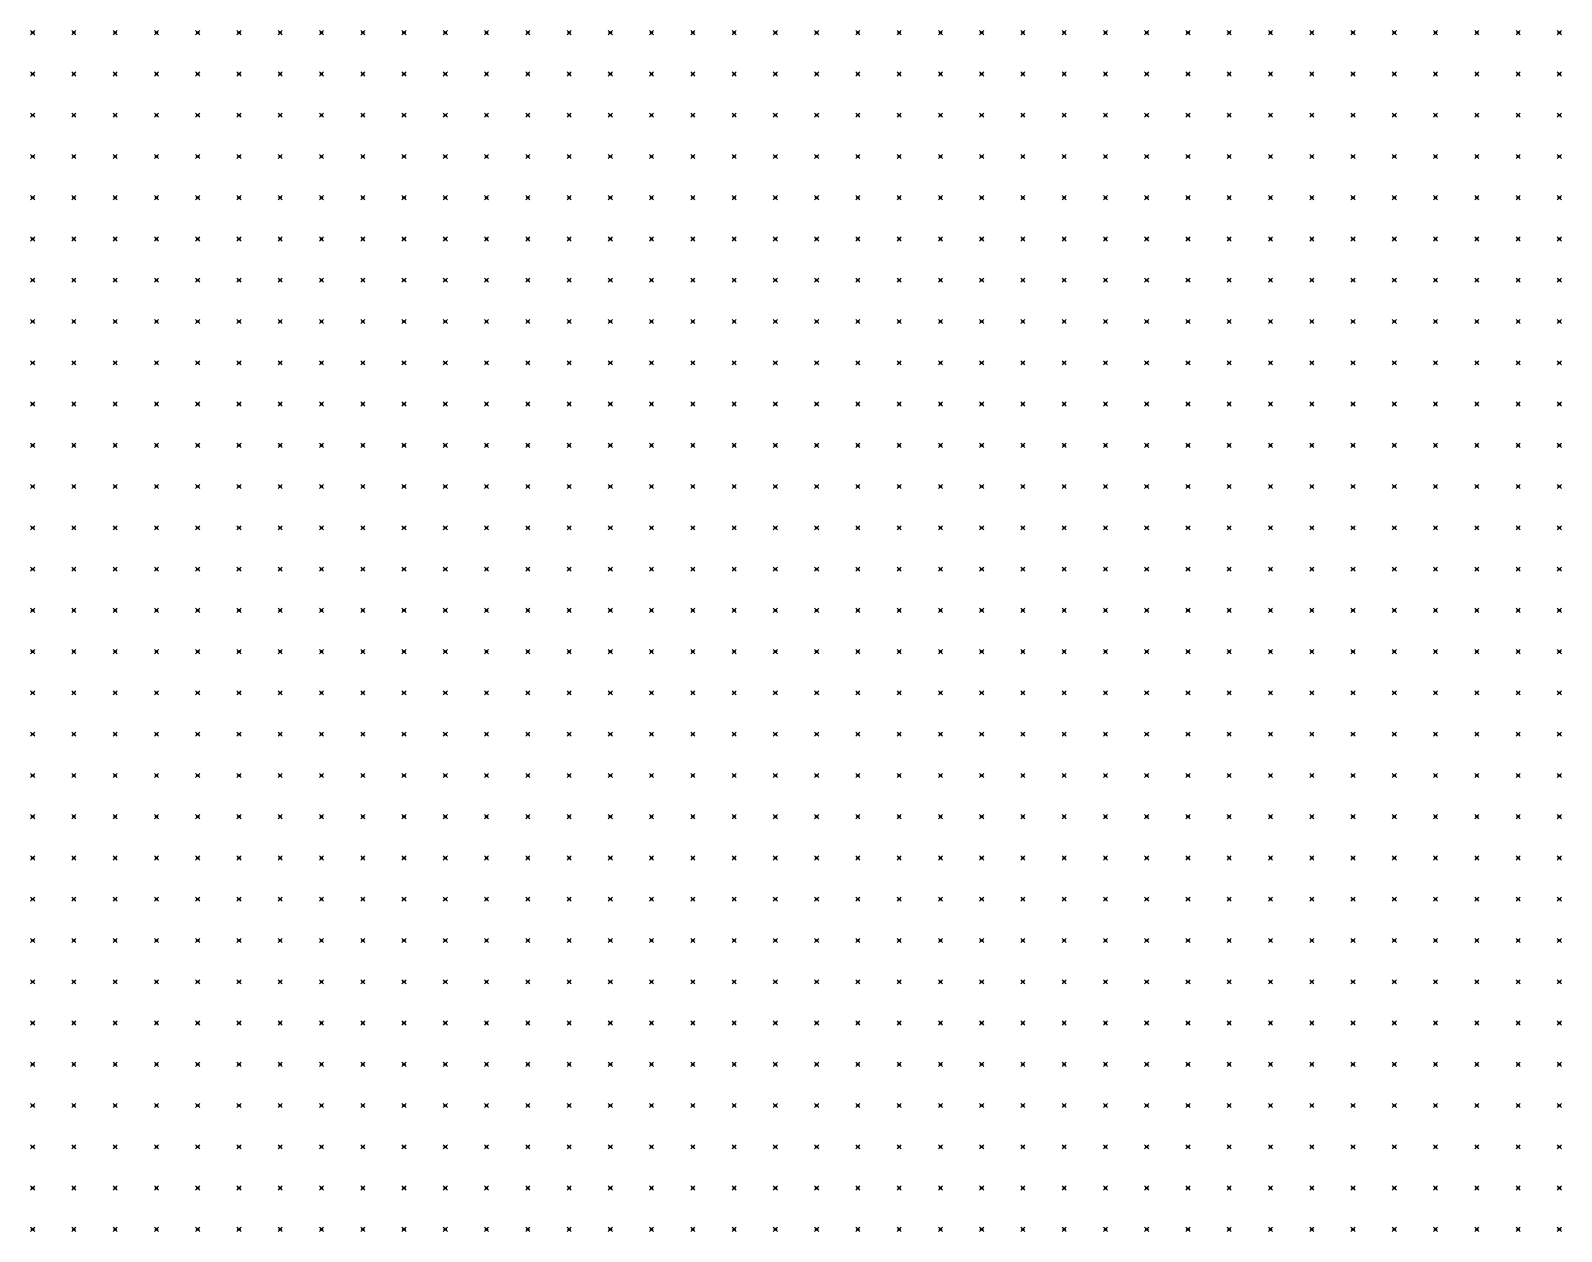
# Model space of a CAD drawing. Header units: metres. Extents: x 441556 to 446409, y 432338 to 461058.
# Drawn here: x 443844.1 to 443955.3, y 446015.1 to 446102.4 of the extents above; entities that cross this region are included whole.
import ezdxf

# ---------------------------------------------------------------- set-up
doc = ezdxf.new("R2010")
doc.units = ezdxf.units.M
doc.header["$MEASUREMENT"] = 0
doc.header["$PDMODE"] = 35
doc.header["$PDSIZE"] = 0.15
doc.layers.add('DTM-NOK-RevN_POINTS', color=91, linetype='Continuous')

msp = doc.modelspace()

# ---------------------------------------------------------------- linework, layer by layer
at = {"layer": 'DTM-NOK-RevN_POINTS'}
for p in [(443844.213, 446102.208, 460.395), (443847.212, 446102.208, 458.835), (443850.212, 446102.208, 457.344), (443853.211, 446102.208, 455.863), (443856.21, 446102.208, 454.507), (443859.21, 446102.208, 452.958), (443862.209, 446102.208, 451.523), (443865.208, 446102.208, 449.77), (443868.208, 446102.208, 447.932), (443871.207, 446102.208, 446.562), (443874.206, 446102.208, 444.95), (443877.206, 446102.208, 443.049), (443880.205, 446102.208, 441.019), (443883.205, 446102.208, 438.913), (443886.204, 446102.208, 437.121), (443889.203, 446102.208, 434.951), (443892.203, 446102.208, 432.65), (443895.202, 446102.208, 430.251), (443898.201, 446102.208, 427.807), (443901.201, 446102.208, 425.175), (443904.2, 446102.208, 422.428), (443907.199, 446102.208, 419.73), (443910.199, 446102.208, 416.431), (443913.198, 446102.208, 413.502), (443916.197, 446102.208, 410.773), (443919.197, 446102.208, 407.995), (443922.196, 446102.208, 406.988), (443925.196, 446102.208, 408.129), (443928.195, 446102.208, 409.244), (443931.194, 446102.208, 410.303), (443934.194, 446102.208, 411.397), (443937.193, 446102.208, 412.274), (443940.192, 446102.208, 413.056), (443943.192, 446102.208, 412.721), (443946.191, 446102.208, 410.942), (443949.19, 446102.208, 409.833), (443952.19, 446102.208, 407.882), (443955.189, 446102.208, 406.374), (443844.213, 446099.209, 460.131), (443847.212, 446099.209, 458.487), (443850.212, 446099.209, 456.905), (443853.211, 446099.209, 455.297), (443856.21, 446099.209, 453.926), (443859.21, 446099.209, 452.594), (443862.209, 446099.209, 451.047), (443865.208, 446099.209, 449.363), (443868.208, 446099.209, 447.506), (443871.207, 446099.209, 445.988), (443874.206, 446099.209, 444.099), (443877.206, 446099.209, 442.277), (443880.205, 446099.209, 440.47), (443883.205, 446099.209, 438.58), (443886.204, 446099.209, 436.711), (443889.203, 446099.209, 434.483), (443892.203, 446099.209, 432.494), (443895.202, 446099.209, 430.022), (443898.201, 446099.209, 427.52), (443901.201, 446099.209, 424.552), (443904.2, 446099.209, 421.972), (443907.199, 446099.209, 419.372), (443910.199, 446099.209, 416.151), (443913.198, 446099.209, 413.304), (443916.197, 446099.209, 410.545), (443919.197, 446099.209, 407.504), (443922.196, 446099.209, 405.197), (443925.196, 446099.209, 405.342), (443928.195, 446099.209, 406.482), (443931.194, 446099.209, 407.678), (443934.194, 446099.209, 408.847), (443937.193, 446099.209, 410.019), (443940.192, 446099.209, 410.689), (443943.192, 446099.209, 410.406), (443946.191, 446099.209, 409.329), (443949.19, 446099.209, 407.546), (443952.19, 446099.209, 406.125), (443955.189, 446099.209, 404.518), (443844.213, 446096.209, 459.971), (443847.212, 446096.209, 458.193), (443850.212, 446096.209, 456.672), (443853.211, 446096.209, 454.968), (443856.21, 446096.209, 453.428), (443859.21, 446096.209, 451.64), (443862.209, 446096.209, 450.109), (443865.208, 446096.209, 448.592), (443868.208, 446096.209, 446.924), (443871.207, 446096.209, 445.205), (443874.206, 446096.209, 443.075), (443877.206, 446096.209, 441.422), (443880.205, 446096.209, 439.84), (443883.205, 446096.209, 437.948), (443886.204, 446096.209, 436.258), (443889.203, 446096.209, 434.135), (443892.203, 446096.209, 432.128), (443895.202, 446096.209, 429.592), (443898.201, 446096.209, 427.002), (443901.201, 446096.209, 424.079), (443904.2, 446096.209, 421.299), (443907.199, 446096.209, 418.592), (443910.199, 446096.209, 415.629), (443913.198, 446096.209, 413.126), (443916.197, 446096.209, 410.134), (443919.197, 446096.209, 407.231), (443922.196, 446096.209, 404.296), (443925.196, 446096.209, 403.197), (443928.195, 446096.209, 404.146), (443931.194, 446096.209, 405.049), (443934.194, 446096.209, 406.37), (443937.193, 446096.209, 407.854), (443940.192, 446096.209, 408.203), (443943.192, 446096.209, 408.251), (443946.191, 446096.209, 407.438), (443949.19, 446096.209, 405.884), (443952.19, 446096.209, 404.199), (443955.189, 446096.209, 402.605), (443844.213, 446093.21, 459.498), (443847.212, 446093.21, 457.943), (443850.212, 446093.21, 456.421), (443853.211, 446093.21, 454.729), (443856.21, 446093.21, 453.126), (443859.21, 446093.21, 451.273), (443862.209, 446093.21, 449.439), (443865.208, 446093.21, 447.038), (443868.208, 446093.21, 445.279), (443871.207, 446093.21, 444.01), (443874.206, 446093.21, 442.271), (443877.206, 446093.21, 440.806), (443880.205, 446093.21, 439.131), (443883.205, 446093.21, 437.322), (443886.204, 446093.21, 435.553), (443889.203, 446093.21, 433.485), (443892.203, 446093.21, 431.61), (443895.202, 446093.21, 429.268), (443898.201, 446093.21, 426.501), (443901.201, 446093.21, 423.504), (443904.2, 446093.21, 420.196), (443907.199, 446093.21, 417.502), (443910.199, 446093.21, 414.877), (443913.198, 446093.21, 412.059), (443916.197, 446093.21, 409.736), (443919.197, 446093.21, 406.472), (443922.196, 446093.21, 404.014), (443925.196, 446093.21, 401.726), (443928.195, 446093.21, 401.67), (443931.194, 446093.21, 402.581), (443934.194, 446093.21, 404.025), (443937.193, 446093.21, 405.24), (443940.192, 446093.21, 405.628), (443943.192, 446093.21, 405.759), (443946.191, 446093.21, 405.129), (443949.19, 446093.21, 403.9), (443952.19, 446093.21, 402.391), (443955.189, 446093.21, 400.85), (443844.213, 446090.211, 458.987), (443847.212, 446090.211, 457.477), (443850.212, 446090.211, 455.999), (443853.211, 446090.211, 454.169), (443856.21, 446090.211, 452.309), (443859.21, 446090.211, 450.655), (443862.209, 446090.211, 448.569), (443865.208, 446090.211, 446.157), (443868.208, 446090.211, 443.768), (443871.207, 446090.211, 442.417), (443874.206, 446090.211, 441.075), (443877.206, 446090.211, 439.545), (443880.205, 446090.211, 437.915), (443883.205, 446090.211, 436.276), (443886.204, 446090.211, 434.479), (443889.203, 446090.211, 432.411), (443892.203, 446090.211, 430.813), (443895.202, 446090.211, 428.562), (443898.201, 446090.211, 426.197), (443901.201, 446090.211, 423.254), (443904.2, 446090.211, 420.002), (443907.199, 446090.211, 416.04), (443910.199, 446090.211, 413.546), (443913.198, 446090.211, 411.471), (443916.197, 446090.211, 408.481), (443919.197, 446090.211, 405.762), (443922.196, 446090.211, 403.174), (443925.196, 446090.211, 400.412), (443928.195, 446090.211, 399.392), (443931.194, 446090.211, 400.009), (443934.194, 446090.211, 401.406), (443937.193, 446090.211, 402.265), (443940.192, 446090.211, 402.876), (443943.192, 446090.211, 403.095), (443946.191, 446090.211, 402.677), (443949.19, 446090.211, 401.718), (443952.19, 446090.211, 400.437), (443955.189, 446090.211, 399.108), (443844.213, 446087.211, 458.449), (443847.212, 446087.211, 456.984), (443850.212, 446087.211, 454.995), (443853.211, 446087.211, 452.88), (443856.21, 446087.211, 451.194), (443859.21, 446087.211, 449.282), (443862.209, 446087.211, 447.353), (443865.208, 446087.211, 445.365), (443868.208, 446087.211, 443.183), (443871.207, 446087.211, 441.43), (443874.206, 446087.211, 439.495), (443877.206, 446087.211, 437.863), (443880.205, 446087.211, 436.299), (443883.205, 446087.211, 434.626), (443886.204, 446087.211, 433.021), (443889.203, 446087.211, 430.968), (443892.203, 446087.211, 429.262), (443895.202, 446087.211, 427.712), (443898.201, 446087.211, 425.222), (443901.201, 446087.211, 422.531), (443904.2, 446087.211, 419.022), (443907.199, 446087.211, 414.711), (443910.199, 446087.211, 411.839), (443913.198, 446087.211, 409.979), (443916.197, 446087.211, 406.849), (443919.197, 446087.211, 404.774), (443922.196, 446087.211, 402.29), (443925.196, 446087.211, 399.897), (443928.195, 446087.211, 398.007), (443931.194, 446087.211, 397.677), (443934.194, 446087.211, 398.497), (443937.193, 446087.211, 399.485), (443940.192, 446087.211, 400.311), (443943.192, 446087.211, 400.407), (443946.191, 446087.211, 400.13), (443949.19, 446087.211, 399.016), (443952.19, 446087.211, 398.366), (443955.189, 446087.211, 396.98), (443844.213, 446084.212, 457.712), (443847.212, 446084.212, 455.703), (443850.212, 446084.212, 453.76), (443853.211, 446084.212, 451.589), (443856.21, 446084.212, 449.501), (443859.21, 446084.212, 447.719), (443862.209, 446084.212, 446.037), (443865.208, 446084.212, 444.379), (443868.208, 446084.212, 442.289), (443871.207, 446084.212, 440.361), (443874.206, 446084.212, 438.216), (443877.206, 446084.212, 436.508), (443880.205, 446084.212, 434.841), (443883.205, 446084.212, 433.132), (443886.204, 446084.212, 431.708), (443889.203, 446084.212, 430.069), (443892.203, 446084.212, 428.572), (443895.202, 446084.212, 426.686), (443898.201, 446084.212, 424.598), (443901.201, 446084.212, 421.881), (443904.2, 446084.212, 418.507), (443907.199, 446084.212, 414.83), (443910.199, 446084.212, 412.005), (443913.198, 446084.212, 409.545), (443916.197, 446084.212, 406.041), (443919.197, 446084.212, 403.396), (443922.196, 446084.212, 401.174), (443925.196, 446084.212, 399.094), (443928.195, 446084.212, 397.086), (443931.194, 446084.212, 395.192), (443934.194, 446084.212, 395.821), (443937.193, 446084.212, 396.34), (443940.192, 446084.212, 397.479), (443943.192, 446084.212, 397.906), (443946.191, 446084.212, 397.534), (443949.19, 446084.212, 396.773), (443952.19, 446084.212, 395.945), (443955.189, 446084.212, 394.95), (443844.213, 446081.213, 456.396), (443847.212, 446081.213, 454.594), (443850.212, 446081.213, 452.547), (443853.211, 446081.213, 450.531), (443856.21, 446081.213, 448.518), (443859.21, 446081.213, 446.807), (443862.209, 446081.213, 444.802), (443865.208, 446081.213, 443.036), (443868.208, 446081.213, 441.396), (443871.207, 446081.213, 440.073), (443874.206, 446081.213, 438.737), (443877.206, 446081.213, 437.586), (443880.205, 446081.213, 436.099), (443883.205, 446081.213, 434.174), (443886.204, 446081.213, 432.817), (443889.203, 446081.213, 431.386), (443892.203, 446081.213, 429.975), (443895.202, 446081.213, 428.073), (443898.201, 446081.213, 425.8), (443901.201, 446081.213, 423.11), (443904.2, 446081.213, 418.898), (443907.199, 446081.213, 415.749), (443910.199, 446081.213, 412.855), (443913.198, 446081.213, 409.766), (443916.197, 446081.213, 406.461), (443919.197, 446081.213, 403.694), (443922.196, 446081.213, 401.032), (443925.196, 446081.213, 398.571), (443928.195, 446081.213, 396.078), (443931.194, 446081.213, 393.771), (443934.194, 446081.213, 392.871), (443937.193, 446081.213, 393.461), (443940.192, 446081.213, 394.803), (443943.192, 446081.213, 395.489), (443946.191, 446081.213, 395.186), (443949.19, 446081.213, 394.157), (443952.19, 446081.213, 392.893), (443955.189, 446081.213, 392.161), (443844.213, 446078.213, 455.193), (443847.212, 446078.213, 453.699), (443850.212, 446078.213, 452.141), (443853.211, 446078.213, 450.425), (443856.21, 446078.213, 448.758), (443859.21, 446078.213, 446.999), (443862.209, 446078.213, 445.455), (443865.208, 446078.213, 444.143), (443868.208, 446078.213, 442.756), (443871.207, 446078.213, 441.618), (443874.206, 446078.213, 440.255), (443877.206, 446078.213, 438.85), (443880.205, 446078.213, 437.293), (443883.205, 446078.213, 435.699), (443886.204, 446078.213, 434.134), (443889.203, 446078.213, 432.311), (443892.203, 446078.213, 430.637), (443895.202, 446078.213, 428.353), (443898.201, 446078.213, 425.642), (443901.201, 446078.213, 422.845), (443904.2, 446078.213, 419.534), (443907.199, 446078.213, 416.168), (443910.199, 446078.213, 412.865), (443913.198, 446078.213, 409.759), (443916.197, 446078.213, 406.484), (443919.197, 446078.213, 403.612), (443922.196, 446078.213, 401.087), (443925.196, 446078.213, 398.852), (443928.195, 446078.213, 396.48), (443931.194, 446078.213, 394.301), (443934.194, 446078.213, 391.593), (443937.193, 446078.213, 389.729), (443940.192, 446078.213, 390.863), (443943.192, 446078.213, 392.073), (443946.191, 446078.213, 391.523), (443949.19, 446078.213, 390.146), (443952.19, 446078.213, 389.35), (443955.189, 446078.213, 388.987), (443844.213, 446075.214, 454.906), (443847.212, 446075.214, 453.668), (443850.212, 446075.214, 452.328), (443853.211, 446075.214, 450.847), (443856.21, 446075.214, 449.499), (443859.21, 446075.214, 448.312), (443862.209, 446075.214, 447.055), (443865.208, 446075.214, 445.789), (443868.208, 446075.214, 444.51), (443871.207, 446075.214, 443.158), (443874.206, 446075.214, 441.355), (443877.206, 446075.214, 439.933), (443880.205, 446075.214, 438.206), (443883.205, 446075.214, 436.638), (443886.204, 446075.214, 434.984), (443889.203, 446075.214, 433.056), (443892.203, 446075.214, 431.001), (443895.202, 446075.214, 428.419), (443898.201, 446075.214, 425.486), (443901.201, 446075.214, 423.121), (443904.2, 446075.214, 419.469), (443907.199, 446075.214, 416.716), (443910.199, 446075.214, 413.437), (443913.198, 446075.214, 409.981), (443916.197, 446075.214, 406.676), (443919.197, 446075.214, 404.088), (443922.196, 446075.214, 401.33), (443925.196, 446075.214, 398.979), (443928.195, 446075.214, 396.787), (443931.194, 446075.214, 394.445), (443934.194, 446075.214, 391.653), (443937.193, 446075.214, 388.932), (443940.192, 446075.214, 387.46), (443943.192, 446075.214, 388.107), (443946.191, 446075.214, 388.337), (443949.19, 446075.214, 387.537), (443952.19, 446075.214, 386.212), (443955.189, 446075.214, 386.144), (443844.213, 446072.215, 455.684), (443847.212, 446072.215, 454.237), (443850.212, 446072.215, 452.98), (443853.211, 446072.215, 451.681), (443856.21, 446072.215, 450.582), (443859.21, 446072.215, 449.444), (443862.209, 446072.215, 448.319), (443865.208, 446072.215, 447.043), (443868.208, 446072.215, 445.561), (443871.207, 446072.215, 443.89), (443874.206, 446072.215, 442.218), (443877.206, 446072.215, 440.603), (443880.205, 446072.215, 438.876), (443883.205, 446072.215, 437.496), (443886.204, 446072.215, 435.667), (443889.203, 446072.215, 433.535), (443892.203, 446072.215, 431.395), (443895.202, 446072.215, 428.539), (443898.201, 446072.215, 425.713), (443901.201, 446072.215, 422.763), (443904.2, 446072.215, 419.541), (443907.199, 446072.215, 416.581), (443910.199, 446072.215, 413.612), (443913.198, 446072.215, 411.114), (443916.197, 446072.215, 408.066), (443919.197, 446072.215, 405.272), (443922.196, 446072.215, 402.317), (443925.196, 446072.215, 399.694), (443928.195, 446072.215, 396.925), (443931.194, 446072.215, 394.197), (443934.194, 446072.215, 391.426), (443937.193, 446072.215, 388.893), (443940.192, 446072.215, 385.815), (443943.192, 446072.215, 384.703), (443946.191, 446072.215, 385.05), (443949.19, 446072.215, 384.576), (443952.19, 446072.215, 383.91), (443955.189, 446072.215, 383.613), (443844.213, 446069.215, 456.918), (443847.212, 446069.215, 455.533), (443850.212, 446069.215, 454.43), (443853.211, 446069.215, 453.115), (443856.21, 446069.215, 452.012), (443859.21, 446069.215, 450.585), (443862.209, 446069.215, 449.074), (443865.208, 446069.215, 447.869), (443868.208, 446069.215, 446.391), (443871.207, 446069.215, 444.721), (443874.206, 446069.215, 443.022), (443877.206, 446069.215, 441.438), (443880.205, 446069.215, 439.697), (443883.205, 446069.215, 437.961), (443886.204, 446069.215, 435.976), (443889.203, 446069.215, 433.906), (443892.203, 446069.215, 431.633), (443895.202, 446069.215, 428.809), (443898.201, 446069.215, 426.018), (443901.201, 446069.215, 422.746), (443904.2, 446069.215, 419.791), (443907.199, 446069.215, 416.709), (443910.199, 446069.215, 413.994), (443913.198, 446069.215, 411.743), (443916.197, 446069.215, 409.003), (443919.197, 446069.215, 406.188), (443922.196, 446069.215, 403.713), (443925.196, 446069.215, 400.348), (443928.195, 446069.215, 397.037), (443931.194, 446069.215, 394.128), (443934.194, 446069.215, 391.198), (443937.193, 446069.215, 388.953), (443940.192, 446069.215, 385.213), (443943.192, 446069.215, 382.467), (443946.191, 446069.215, 381.735), (443949.19, 446069.215, 381.958), (443952.19, 446069.215, 381.623), (443955.189, 446069.215, 380.961), (443844.213, 446066.216, 457.833), (443847.212, 446066.216, 456.668), (443850.212, 446066.216, 455.7), (443853.211, 446066.216, 454.334), (443856.21, 446066.216, 452.846), (443859.21, 446066.216, 451.558), (443862.209, 446066.216, 449.981), (443865.208, 446066.216, 448.655), (443868.208, 446066.216, 447.079), (443871.207, 446066.216, 445.289), (443874.206, 446066.216, 443.562), (443877.206, 446066.216, 441.984), (443880.205, 446066.216, 440.353), (443883.205, 446066.216, 438.361), (443886.204, 446066.216, 436.287), (443889.203, 446066.216, 434.07), (443892.203, 446066.216, 431.724), (443895.202, 446066.216, 428.753), (443898.201, 446066.216, 425.972), (443901.201, 446066.216, 423.06), (443904.2, 446066.216, 420.075), (443907.199, 446066.216, 417.461), (443910.199, 446066.216, 414.891), (443913.198, 446066.216, 412.476), (443916.197, 446066.216, 410.194), (443919.197, 446066.216, 407.9), (443922.196, 446066.216, 405.517), (443925.196, 446066.216, 402.075), (443928.195, 446066.216, 397.05), (443931.194, 446066.216, 394.223), (443934.194, 446066.216, 391.628), (443937.193, 446066.216, 388.045), (443940.192, 446066.216, 385.495), (443943.192, 446066.216, 382.844), (443946.191, 446066.216, 380.347), (443949.19, 446066.216, 379.11), (443952.19, 446066.216, 378.716), (443955.189, 446066.216, 377.66), (443844.213, 446063.216, 458.453), (443847.212, 446063.216, 457.432), (443850.212, 446063.216, 456.618), (443853.211, 446063.216, 455.431), (443856.21, 446063.216, 453.913), (443859.21, 446063.216, 452.428), (443862.209, 446063.216, 451.001), (443865.208, 446063.216, 449.452), (443868.208, 446063.216, 447.864), (443871.207, 446063.216, 446.149), (443874.206, 446063.216, 444.078), (443877.206, 446063.216, 442.434), (443880.205, 446063.216, 440.593), (443883.205, 446063.216, 438.649), (443886.204, 446063.216, 436.582), (443889.203, 446063.216, 434.426), (443892.203, 446063.216, 431.833), (443895.202, 446063.216, 429.007), (443898.201, 446063.216, 426.227), (443901.201, 446063.216, 423.533), (443904.2, 446063.216, 420.805), (443907.199, 446063.216, 418.61), (443910.199, 446063.216, 416.159), (443913.198, 446063.216, 413.613), (443916.197, 446063.216, 411.361), (443919.197, 446063.216, 409.435), (443922.196, 446063.216, 406.978), (443925.196, 446063.216, 403.968), (443928.195, 446063.216, 397.3), (443931.194, 446063.216, 394.022), (443934.194, 446063.216, 391.556), (443937.193, 446063.216, 388.458), (443940.192, 446063.216, 386.034), (443943.192, 446063.216, 383.521), (443946.191, 446063.216, 380.722), (443949.19, 446063.216, 378.437), (443952.19, 446063.216, 376.202), (443955.189, 446063.216, 374.769), (443844.213, 446060.217, 459.255), (443847.212, 446060.217, 458.168), (443850.212, 446060.217, 457.451), (443853.211, 446060.217, 456.227), (443856.21, 446060.217, 454.877), (443859.21, 446060.217, 453.387), (443862.209, 446060.217, 451.749), (443865.208, 446060.217, 450.289), (443868.208, 446060.217, 448.58), (443871.207, 446060.217, 446.749), (443874.206, 446060.217, 444.477), (443877.206, 446060.217, 442.712), (443880.205, 446060.217, 440.914), (443883.205, 446060.217, 438.788), (443886.204, 446060.217, 436.913), (443889.203, 446060.217, 434.584), (443892.203, 446060.217, 432.494), (443895.202, 446060.217, 429.658), (443898.201, 446060.217, 427.024), (443901.201, 446060.217, 424.621), (443904.2, 446060.217, 421.869), (443907.199, 446060.217, 419.652), (443910.199, 446060.217, 417.361), (443913.198, 446060.217, 415.13), (443916.197, 446060.217, 413.107), (443919.197, 446060.217, 410.933), (443922.196, 446060.217, 408.908), (443925.196, 446060.217, 404.449), (443928.195, 446060.217, 401.013), (443931.194, 446060.217, 393.929), (443934.194, 446060.217, 391.974), (443937.193, 446060.217, 389.695), (443940.192, 446060.217, 386.888), (443943.192, 446060.217, 384.521), (443946.191, 446060.217, 381.937), (443949.19, 446060.217, 379.559), (443952.19, 446060.217, 376.938), (443955.189, 446060.217, 374.756), (443844.213, 446057.218, 460.335), (443847.212, 446057.218, 459.319), (443850.212, 446057.218, 458.436), (443853.211, 446057.218, 457.089), (443856.21, 446057.218, 455.741), (443859.21, 446057.218, 454.08), (443862.209, 446057.218, 452.385), (443865.208, 446057.218, 450.974), (443868.208, 446057.218, 448.919), (443871.207, 446057.218, 446.828), (443874.206, 446057.218, 444.641), (443877.206, 446057.218, 442.885), (443880.205, 446057.218, 440.979), (443883.205, 446057.218, 438.81), (443886.204, 446057.218, 436.771), (443889.203, 446057.218, 434.604), (443892.203, 446057.218, 432.593), (443895.202, 446057.218, 430.176), (443898.201, 446057.218, 427.766), (443901.201, 446057.218, 425.535), (443904.2, 446057.218, 423.043), (443907.199, 446057.218, 420.736), (443910.199, 446057.218, 418.304), (443913.198, 446057.218, 416.338), (443916.197, 446057.218, 414.189), (443919.197, 446057.218, 411.835), (443922.196, 446057.218, 409.409), (443925.196, 446057.218, 405.938), (443928.195, 446057.218, 401.735), (443931.194, 446057.218, 396.185), (443934.194, 446057.218, 392.838), (443937.193, 446057.218, 390.331), (443940.192, 446057.218, 388.182), (443943.192, 446057.218, 385.554), (443946.191, 446057.218, 383.25), (443949.19, 446057.218, 381.313), (443952.19, 446057.218, 378.788), (443955.189, 446057.218, 376.264), (443844.213, 446054.218, 461.38), (443847.212, 446054.218, 460.402), (443850.212, 446054.218, 459.247), (443853.211, 446054.218, 457.751), (443856.21, 446054.218, 456.335), (443859.21, 446054.218, 454.704), (443862.209, 446054.218, 453.192), (443865.208, 446054.218, 451.424), (443868.208, 446054.218, 449.27), (443871.207, 446054.218, 447.043), (443874.206, 446054.218, 444.653), (443877.206, 446054.218, 442.928), (443880.205, 446054.218, 441.192), (443883.205, 446054.218, 439.108), (443886.204, 446054.218, 436.889), (443889.203, 446054.218, 434.653), (443892.203, 446054.218, 432.41), (443895.202, 446054.218, 430.101), (443898.201, 446054.218, 427.834), (443901.201, 446054.218, 425.717), (443904.2, 446054.218, 423.367), (443907.199, 446054.218, 421.056), (443910.199, 446054.218, 418.595), (443913.198, 446054.218, 416.52), (443916.197, 446054.218, 414.462), (443919.197, 446054.218, 411.885), (443922.196, 446054.218, 409.58), (443925.196, 446054.218, 406.725), (443928.195, 446054.218, 403.828), (443931.194, 446054.218, 398.812), (443934.194, 446054.218, 394.095), (443937.193, 446054.218, 391.501), (443940.192, 446054.218, 388.927), (443943.192, 446054.218, 386.68), (443946.191, 446054.218, 384.255), (443949.19, 446054.218, 382.01), (443952.19, 446054.218, 379.923), (443955.189, 446054.218, 377.688), (443844.213, 446051.219, 462.345), (443847.212, 446051.219, 461.22), (443850.212, 446051.219, 460.131), (443853.211, 446051.219, 458.463), (443856.21, 446051.219, 456.738), (443859.21, 446051.219, 455.081), (443862.209, 446051.219, 453.426), (443865.208, 446051.219, 451.703), (443868.208, 446051.219, 449.577), (443871.207, 446051.219, 447.546), (443874.206, 446051.219, 445.184), (443877.206, 446051.219, 443.091), (443880.205, 446051.219, 441.244), (443883.205, 446051.219, 438.93), (443886.204, 446051.219, 436.702), (443889.203, 446051.219, 434.078), (443892.203, 446051.219, 431.873), (443895.202, 446051.219, 429.628), (443898.201, 446051.219, 427.433), (443901.201, 446051.219, 425.128), (443904.2, 446051.219, 422.901), (443907.199, 446051.219, 420.774), (443910.199, 446051.219, 418.22), (443913.198, 446051.219, 416.171), (443916.197, 446051.219, 414.149), (443919.197, 446051.219, 412.057), (443922.196, 446051.219, 409.475), (443925.196, 446051.219, 406.736), (443928.195, 446051.219, 403.933), (443931.194, 446051.219, 400.724), (443934.194, 446051.219, 395.749), (443937.193, 446051.219, 392.48), (443940.192, 446051.219, 390.052), (443943.192, 446051.219, 387.782), (443946.191, 446051.219, 385.038), (443949.19, 446051.219, 383.094), (443952.19, 446051.219, 380.595), (443955.189, 446051.219, 378.877), (443844.213, 446048.22, 463.376), (443847.212, 446048.22, 462.084), (443850.212, 446048.22, 460.838), (443853.211, 446048.22, 459.135), (443856.21, 446048.22, 457.316), (443859.21, 446048.22, 455.376), (443862.209, 446048.22, 453.704), (443865.208, 446048.22, 451.764), (443868.208, 446048.22, 449.769), (443871.207, 446048.22, 447.827), (443874.206, 446048.22, 445.366), (443877.206, 446048.22, 443.266), (443880.205, 446048.22, 441.054), (443883.205, 446048.22, 438.727), (443886.204, 446048.22, 436.341), (443889.203, 446048.22, 434.107), (443892.203, 446048.22, 431.682), (443895.202, 446048.22, 429.491), (443898.201, 446048.22, 427.04), (443901.201, 446048.22, 424.826), (443904.2, 446048.22, 422.63), (443907.199, 446048.22, 420.612), (443910.199, 446048.22, 418.192), (443913.198, 446048.22, 416.413), (443916.197, 446048.22, 414.381), (443919.197, 446048.22, 411.647), (443922.196, 446048.22, 409.201), (443925.196, 446048.22, 406.623), (443928.195, 446048.22, 404.012), (443931.194, 446048.22, 401.005), (443934.194, 446048.22, 397.862), (443937.193, 446048.22, 393.186), (443940.192, 446048.22, 391.091), (443943.192, 446048.22, 389.532), (443946.191, 446048.22, 386.572), (443949.19, 446048.22, 384.137), (443952.19, 446048.22, 381.835), (443955.189, 446048.22, 379.889), (443844.213, 446045.22, 464.153), (443847.212, 446045.22, 462.693), (443850.212, 446045.22, 461.443), (443853.211, 446045.22, 459.652), (443856.21, 446045.22, 457.793), (443859.21, 446045.22, 455.839), (443862.209, 446045.22, 453.878), (443865.208, 446045.22, 451.828), (443868.208, 446045.22, 449.853), (443871.207, 446045.22, 447.941), (443874.206, 446045.22, 445.62), (443877.206, 446045.22, 443.428), (443880.205, 446045.22, 441.272), (443883.205, 446045.22, 438.769), (443886.204, 446045.22, 436.348), (443889.203, 446045.22, 433.868), (443892.203, 446045.22, 431.589), (443895.202, 446045.22, 429.412), (443898.201, 446045.22, 427.241), (443901.201, 446045.22, 425.251), (443904.2, 446045.22, 422.833), (443907.199, 446045.22, 420.808), (443910.199, 446045.22, 418.674), (443913.198, 446045.22, 416.378), (443916.197, 446045.22, 413.681), (443919.197, 446045.22, 411.186), (443922.196, 446045.22, 408.944), (443925.196, 446045.22, 406.674), (443928.195, 446045.22, 404.313), (443931.194, 446045.22, 401.668), (443934.194, 446045.22, 398.579), (443937.193, 446045.22, 395.214), (443940.192, 446045.22, 392.553), (443943.192, 446045.22, 390.381), (443946.191, 446045.22, 387.89), (443949.19, 446045.22, 385.425), (443952.19, 446045.22, 383.117), (443955.189, 446045.22, 380.79), (443844.213, 446042.221, 464.806), (443847.212, 446042.221, 463.285), (443850.212, 446042.221, 461.8), (443853.211, 446042.221, 460.004), (443856.21, 446042.221, 457.967), (443859.21, 446042.221, 455.898), (443862.209, 446042.221, 453.916), (443865.208, 446042.221, 452.094), (443868.208, 446042.221, 450.044), (443871.207, 446042.221, 447.703), (443874.206, 446042.221, 445.655), (443877.206, 446042.221, 443.598), (443880.205, 446042.221, 441.356), (443883.205, 446042.221, 439.004), (443886.204, 446042.221, 436.741), (443889.203, 446042.221, 434.214), (443892.203, 446042.221, 431.757), (443895.202, 446042.221, 429.647), (443898.201, 446042.221, 427.243), (443901.201, 446042.221, 424.762), (443904.2, 446042.221, 421.79), (443907.199, 446042.221, 419.576), (443910.199, 446042.221, 417.559), (443913.198, 446042.221, 415.458), (443916.197, 446042.221, 413.145), (443919.197, 446042.221, 410.888), (443922.196, 446042.221, 408.759), (443925.196, 446042.221, 406.842), (443928.195, 446042.221, 404.332), (443931.194, 446042.221, 401.373), (443934.194, 446042.221, 398.388), (443937.193, 446042.221, 395.74), (443940.192, 446042.221, 393.412), (443943.192, 446042.221, 390.97), (443946.191, 446042.221, 388.727), (443949.19, 446042.221, 386.577), (443952.19, 446042.221, 384.156), (443955.189, 446042.221, 381.704), (443844.213, 446039.222, 465.492), (443847.212, 446039.222, 463.742), (443850.212, 446039.222, 462.068), (443853.211, 446039.222, 460.019), (443856.21, 446039.222, 458.075), (443859.21, 446039.222, 456.064), (443862.209, 446039.222, 454.052), (443865.208, 446039.222, 452.115), (443868.208, 446039.222, 449.804), (443871.207, 446039.222, 447.799), (443874.206, 446039.222, 445.727), (443877.206, 446039.222, 443.513), (443880.205, 446039.222, 441.284), (443883.205, 446039.222, 438.994), (443886.204, 446039.222, 436.69), (443889.203, 446039.222, 434.274), (443892.203, 446039.222, 431.943), (443895.202, 446039.222, 429.537), (443898.201, 446039.222, 427.343), (443901.201, 446039.222, 424.842), (443904.2, 446039.222, 421.972), (443907.199, 446039.222, 419.465), (443910.199, 446039.222, 416.366), (443913.198, 446039.222, 413.92), (443916.197, 446039.222, 411.672), (443919.197, 446039.222, 409.801), (443922.196, 446039.222, 408.282), (443925.196, 446039.222, 406.232), (443928.195, 446039.222, 403.829), (443931.194, 446039.222, 401.236), (443934.194, 446039.222, 398.64), (443937.193, 446039.222, 395.848), (443940.192, 446039.222, 393.39), (443943.192, 446039.222, 390.771), (443946.191, 446039.222, 388.471), (443949.19, 446039.222, 386.258), (443952.19, 446039.222, 384.017), (443955.189, 446039.222, 381.927), (443844.213, 446036.222, 465.864), (443847.212, 446036.222, 464.086), (443850.212, 446036.222, 462.274), (443853.211, 446036.222, 460.22), (443856.21, 446036.222, 458.239), (443859.21, 446036.222, 456.032), (443862.209, 446036.222, 454.068), (443865.208, 446036.222, 452.121), (443868.208, 446036.222, 449.775), (443871.207, 446036.222, 447.49), (443874.206, 446036.222, 445.427), (443877.206, 446036.222, 443.422), (443880.205, 446036.222, 441.218), (443883.205, 446036.222, 438.686), (443886.204, 446036.222, 436.505), (443889.203, 446036.222, 433.937), (443892.203, 446036.222, 431.611), (443895.202, 446036.222, 429.397), (443898.201, 446036.222, 426.939), (443901.201, 446036.222, 424.453), (443904.2, 446036.222, 421.724), (443907.199, 446036.222, 419.479), (443910.199, 446036.222, 416.869), (443913.198, 446036.222, 413.843), (443916.197, 446036.222, 410.502), (443919.197, 446036.222, 407.747), (443922.196, 446036.222, 406.107), (443925.196, 446036.222, 404.747), (443928.195, 446036.222, 402.981), (443931.194, 446036.222, 400.657), (443934.194, 446036.222, 398.185), (443937.193, 446036.222, 395.614), (443940.192, 446036.222, 393.02), (443943.192, 446036.222, 390.7), (443946.191, 446036.222, 388.173), (443949.19, 446036.222, 385.798), (443952.19, 446036.222, 383.128), (443955.189, 446036.222, 381.308), (443844.213, 446033.223, 466.253), (443847.212, 446033.223, 464.232), (443850.212, 446033.223, 462.436), (443853.211, 446033.223, 460.356), (443856.21, 446033.223, 458.241), (443859.21, 446033.223, 455.918), (443862.209, 446033.223, 454.004), (443865.208, 446033.223, 452.034), (443868.208, 446033.223, 449.62), (443871.207, 446033.223, 447.212), (443874.206, 446033.223, 445.157), (443877.206, 446033.223, 443.155), (443880.205, 446033.223, 440.74), (443883.205, 446033.223, 438.093), (443886.204, 446033.223, 435.816), (443889.203, 446033.223, 433.261), (443892.203, 446033.223, 431.033), (443895.202, 446033.223, 428.743), (443898.201, 446033.223, 426.31), (443901.201, 446033.223, 423.927), (443904.2, 446033.223, 421.395), (443907.199, 446033.223, 419.044), (443910.199, 446033.223, 416.538), (443913.198, 446033.223, 413.962), (443916.197, 446033.223, 410.971), (443919.197, 446033.223, 407.823), (443922.196, 446033.223, 404.788), (443925.196, 446033.223, 402.332), (443928.195, 446033.223, 401.041), (443931.194, 446033.223, 399.425), (443934.194, 446033.223, 397.185), (443937.193, 446033.223, 394.666), (443940.192, 446033.223, 392.25), (443943.192, 446033.223, 389.857), (443946.191, 446033.223, 387.017), (443949.19, 446033.223, 384.542), (443952.19, 446033.223, 381.668), (443955.189, 446033.223, 379.818), (443844.213, 446030.224, 466.407), (443847.212, 446030.224, 464.438), (443850.212, 446030.224, 462.564), (443853.211, 446030.224, 460.3), (443856.21, 446030.224, 458.351), (443859.21, 446030.224, 456.003), (443862.209, 446030.224, 453.824), (443865.208, 446030.224, 451.711), (443868.208, 446030.224, 449.495), (443871.207, 446030.224, 447.145), (443874.206, 446030.224, 444.955), (443877.206, 446030.224, 442.704), (443880.205, 446030.224, 440.092), (443883.205, 446030.224, 437.56), (443886.204, 446030.224, 435.086), (443889.203, 446030.224, 432.466), (443892.203, 446030.224, 430.062), (443895.202, 446030.224, 427.571), (443898.201, 446030.224, 425.226), (443901.201, 446030.224, 423.23), (443904.2, 446030.224, 420.78), (443907.199, 446030.224, 418.317), (443910.199, 446030.224, 415.718), (443913.198, 446030.224, 413.198), (443916.197, 446030.224, 410.481), (443919.197, 446030.224, 407.656), (443922.196, 446030.224, 404.621), (443925.196, 446030.224, 401.799), (443928.195, 446030.224, 398.929), (443931.194, 446030.224, 397.083), (443934.194, 446030.224, 395.478), (443937.193, 446030.224, 393.215), (443940.192, 446030.224, 391.247), (443943.192, 446030.224, 388.365), (443946.191, 446030.224, 385.923), (443949.19, 446030.224, 382.952), (443952.19, 446030.224, 380.34), (443955.189, 446030.224, 378.442), (443844.213, 446027.224, 466.506), (443847.212, 446027.224, 464.469), (443850.212, 446027.224, 462.393), (443853.211, 446027.224, 460.273), (443856.21, 446027.224, 458.018), (443859.21, 446027.224, 455.841), (443862.209, 446027.224, 453.577), (443865.208, 446027.224, 451.535), (443868.208, 446027.224, 449.216), (443871.207, 446027.224, 446.984), (443874.206, 446027.224, 444.46), (443877.206, 446027.224, 442.175), (443880.205, 446027.224, 439.676), (443883.205, 446027.224, 437.097), (443886.204, 446027.224, 434.368), (443889.203, 446027.224, 431.582), (443892.203, 446027.224, 429.085), (443895.202, 446027.224, 426.618), (443898.201, 446027.224, 424.119), (443901.201, 446027.224, 421.973), (443904.2, 446027.224, 419.961), (443907.199, 446027.224, 417.61), (443910.199, 446027.224, 415.204), (443913.198, 446027.224, 412.611), (443916.197, 446027.224, 409.798), (443919.197, 446027.224, 407.221), (443922.196, 446027.224, 404.411), (443925.196, 446027.224, 401.683), (443928.195, 446027.224, 398.559), (443931.194, 446027.224, 395.619), (443934.194, 446027.224, 393.286), (443937.193, 446027.224, 390.944), (443940.192, 446027.224, 388.916), (443943.192, 446027.224, 386.828), (443946.191, 446027.224, 384.308), (443949.19, 446027.224, 381.899), (443952.19, 446027.224, 379.111), (443955.189, 446027.224, 377.14), (443844.213, 446024.225, 466.526), (443847.212, 446024.225, 464.24), (443850.212, 446024.225, 462.184), (443853.211, 446024.225, 459.994), (443856.21, 446024.225, 457.61), (443859.21, 446024.225, 455.388), (443862.209, 446024.225, 453.303), (443865.208, 446024.225, 451.175), (443868.208, 446024.225, 448.873), (443871.207, 446024.225, 446.49), (443874.206, 446024.225, 443.789), (443877.206, 446024.225, 441.547), (443880.205, 446024.225, 439.368), (443883.205, 446024.225, 436.705), (443886.204, 446024.225, 434.175), (443889.203, 446024.225, 431.239), (443892.203, 446024.225, 428.74), (443895.202, 446024.225, 426.099), (443898.201, 446024.225, 423.538), (443901.201, 446024.225, 421.209), (443904.2, 446024.225, 419.028), (443907.199, 446024.225, 417.047), (443910.199, 446024.225, 414.65), (443913.198, 446024.225, 412.224), (443916.197, 446024.225, 409.386), (443919.197, 446024.225, 407.007), (443922.196, 446024.225, 404.245), (443925.196, 446024.225, 401.451), (443928.195, 446024.225, 398.699), (443931.194, 446024.225, 395.813), (443934.194, 446024.225, 392.462), (443937.193, 446024.225, 389.072), (443940.192, 446024.225, 386.535), (443943.192, 446024.225, 384.155), (443946.191, 446024.225, 382.092), (443949.19, 446024.225, 380.066), (443952.19, 446024.225, 377.904), (443955.189, 446024.225, 375.97), (443844.213, 446021.225, 465.978), (443847.212, 446021.225, 463.761), (443850.212, 446021.225, 461.787), (443853.211, 446021.225, 459.72), (443856.21, 446021.225, 457.55), (443859.21, 446021.225, 455.303), (443862.209, 446021.225, 452.815), (443865.208, 446021.225, 450.508), (443868.208, 446021.225, 448.269), (443871.207, 446021.225, 446.091), (443874.206, 446021.225, 443.5), (443877.206, 446021.225, 440.98), (443880.205, 446021.225, 438.887), (443883.205, 446021.225, 436.546), (443886.204, 446021.225, 433.942), (443889.203, 446021.225, 431.09), (443892.203, 446021.225, 428.645), (443895.202, 446021.225, 425.92), (443898.201, 446021.225, 423.474), (443901.201, 446021.225, 420.976), (443904.2, 446021.225, 418.719), (443907.199, 446021.225, 416.793), (443910.199, 446021.225, 414.338), (443913.198, 446021.225, 412.049), (443916.197, 446021.225, 409.427), (443919.197, 446021.225, 406.816), (443922.196, 446021.225, 404.238), (443925.196, 446021.225, 401.444), (443928.195, 446021.225, 398.496), (443931.194, 446021.225, 395.623), (443934.194, 446021.225, 392.904), (443937.193, 446021.225, 389.392), (443940.192, 446021.225, 386.822), (443943.192, 446021.225, 383.982), (443946.191, 446021.225, 380.853), (443949.19, 446021.225, 378.485), (443952.19, 446021.225, 376.003), (443955.189, 446021.225, 373.623), (443844.213, 446018.226, 465.539), (443847.212, 446018.226, 463.373), (443850.212, 446018.226, 461.324), (443853.211, 446018.226, 459.164), (443856.21, 446018.226, 457.088), (443859.21, 446018.226, 454.915), (443862.209, 446018.226, 452.537), (443865.208, 446018.226, 450.347), (443868.208, 446018.226, 447.911), (443871.207, 446018.226, 445.687), (443874.206, 446018.226, 443.173), (443877.206, 446018.226, 440.673), (443880.205, 446018.226, 438.433), (443883.205, 446018.226, 436.208), (443886.204, 446018.226, 433.618), (443889.203, 446018.226, 430.951), (443892.203, 446018.226, 428.579), (443895.202, 446018.226, 425.909), (443898.201, 446018.226, 423.508), (443901.201, 446018.226, 421.021), (443904.2, 446018.226, 418.776), (443907.199, 446018.226, 416.735), (443910.199, 446018.226, 414.492), (443913.198, 446018.226, 412.131), (443916.197, 446018.226, 409.796), (443919.197, 446018.226, 406.932), (443922.196, 446018.226, 403.95), (443925.196, 446018.226, 401.1), (443928.195, 446018.226, 398.585), (443931.194, 446018.226, 395.674), (443934.194, 446018.226, 392.905), (443937.193, 446018.226, 389.916), (443940.192, 446018.226, 387.296), (443943.192, 446018.226, 384.488), (443946.191, 446018.226, 381.586), (443949.19, 446018.226, 378.609), (443952.19, 446018.226, 376.089), (443955.189, 446018.226, 373.577), (443844.213, 446015.227, 464.912), (443847.212, 446015.227, 462.886), (443850.212, 446015.227, 460.956), (443853.211, 446015.227, 458.693), (443856.21, 446015.227, 456.675), (443859.21, 446015.227, 454.431), (443862.209, 446015.227, 452.11), (443865.208, 446015.227, 449.794), (443868.208, 446015.227, 447.544), (443871.207, 446015.227, 445.025), (443874.206, 446015.227, 442.528), (443877.206, 446015.227, 440.169), (443880.205, 446015.227, 438.079), (443883.205, 446015.227, 435.7), (443886.204, 446015.227, 433.293), (443889.203, 446015.227, 430.881), (443892.203, 446015.227, 428.568), (443895.202, 446015.227, 425.947), (443898.201, 446015.227, 423.52), (443901.201, 446015.227, 421.088), (443904.2, 446015.227, 418.773), (443907.199, 446015.227, 416.699), (443910.199, 446015.227, 414.432), (443913.198, 446015.227, 412.148), (443916.197, 446015.227, 409.741), (443919.197, 446015.227, 407.101), (443922.196, 446015.227, 404.557), (443925.196, 446015.227, 401.73), (443928.195, 446015.227, 398.906), (443931.194, 446015.227, 395.769), (443934.194, 446015.227, 392.691), (443937.193, 446015.227, 389.774), (443940.192, 446015.227, 387.219), (443943.192, 446015.227, 384.462), (443946.191, 446015.227, 381.773), (443949.19, 446015.227, 378.729), (443952.19, 446015.227, 376.298), (443955.189, 446015.227, 373.887)]:
    msp.add_point(p, dxfattribs=at)

doc.saveas('drawing.dxf')
